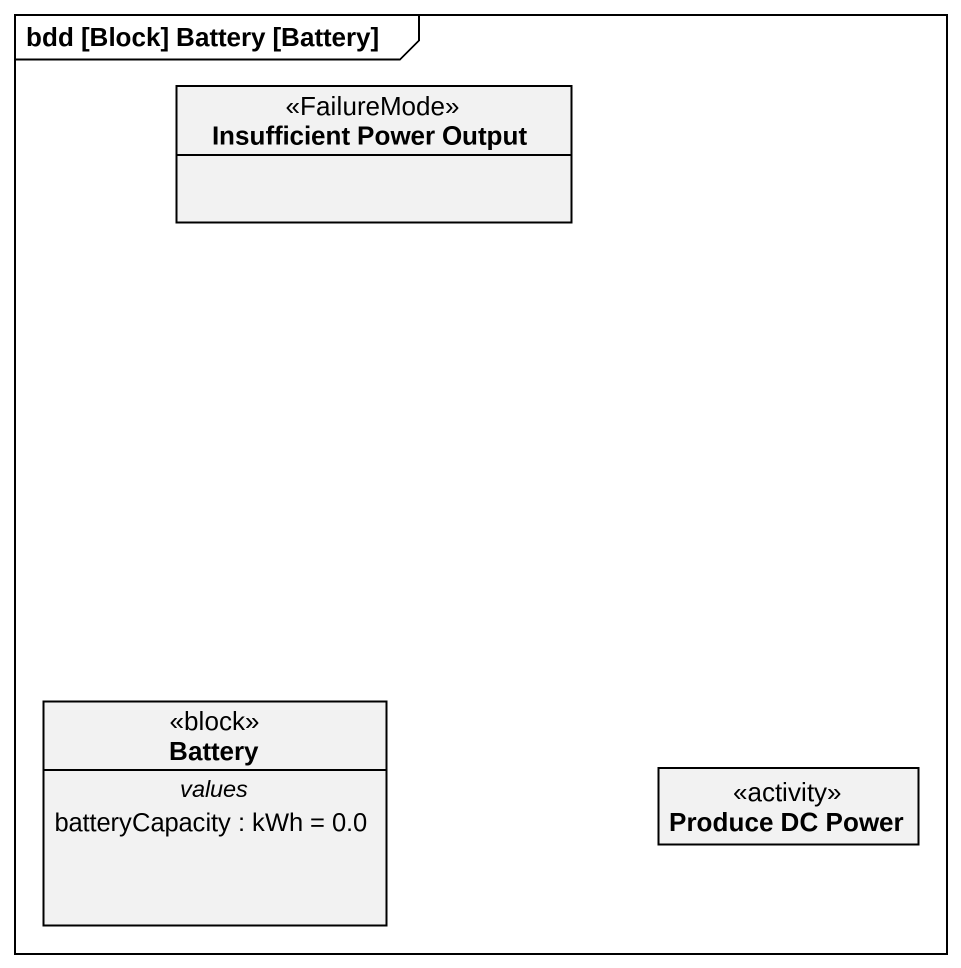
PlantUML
@startuml
mainframe bdd [Block] Battery [Battery]
hide circle
hide empty members
class "Insufficient Power Output" as Insufficient_Power_Output <<FailureMode>>
class Battery <<block>> {
  -- values --
  batteryCapacity : kWh = 0.0
}
class "Produce DC Power" as Produce_DC_Power <<activity>>
@enduml
